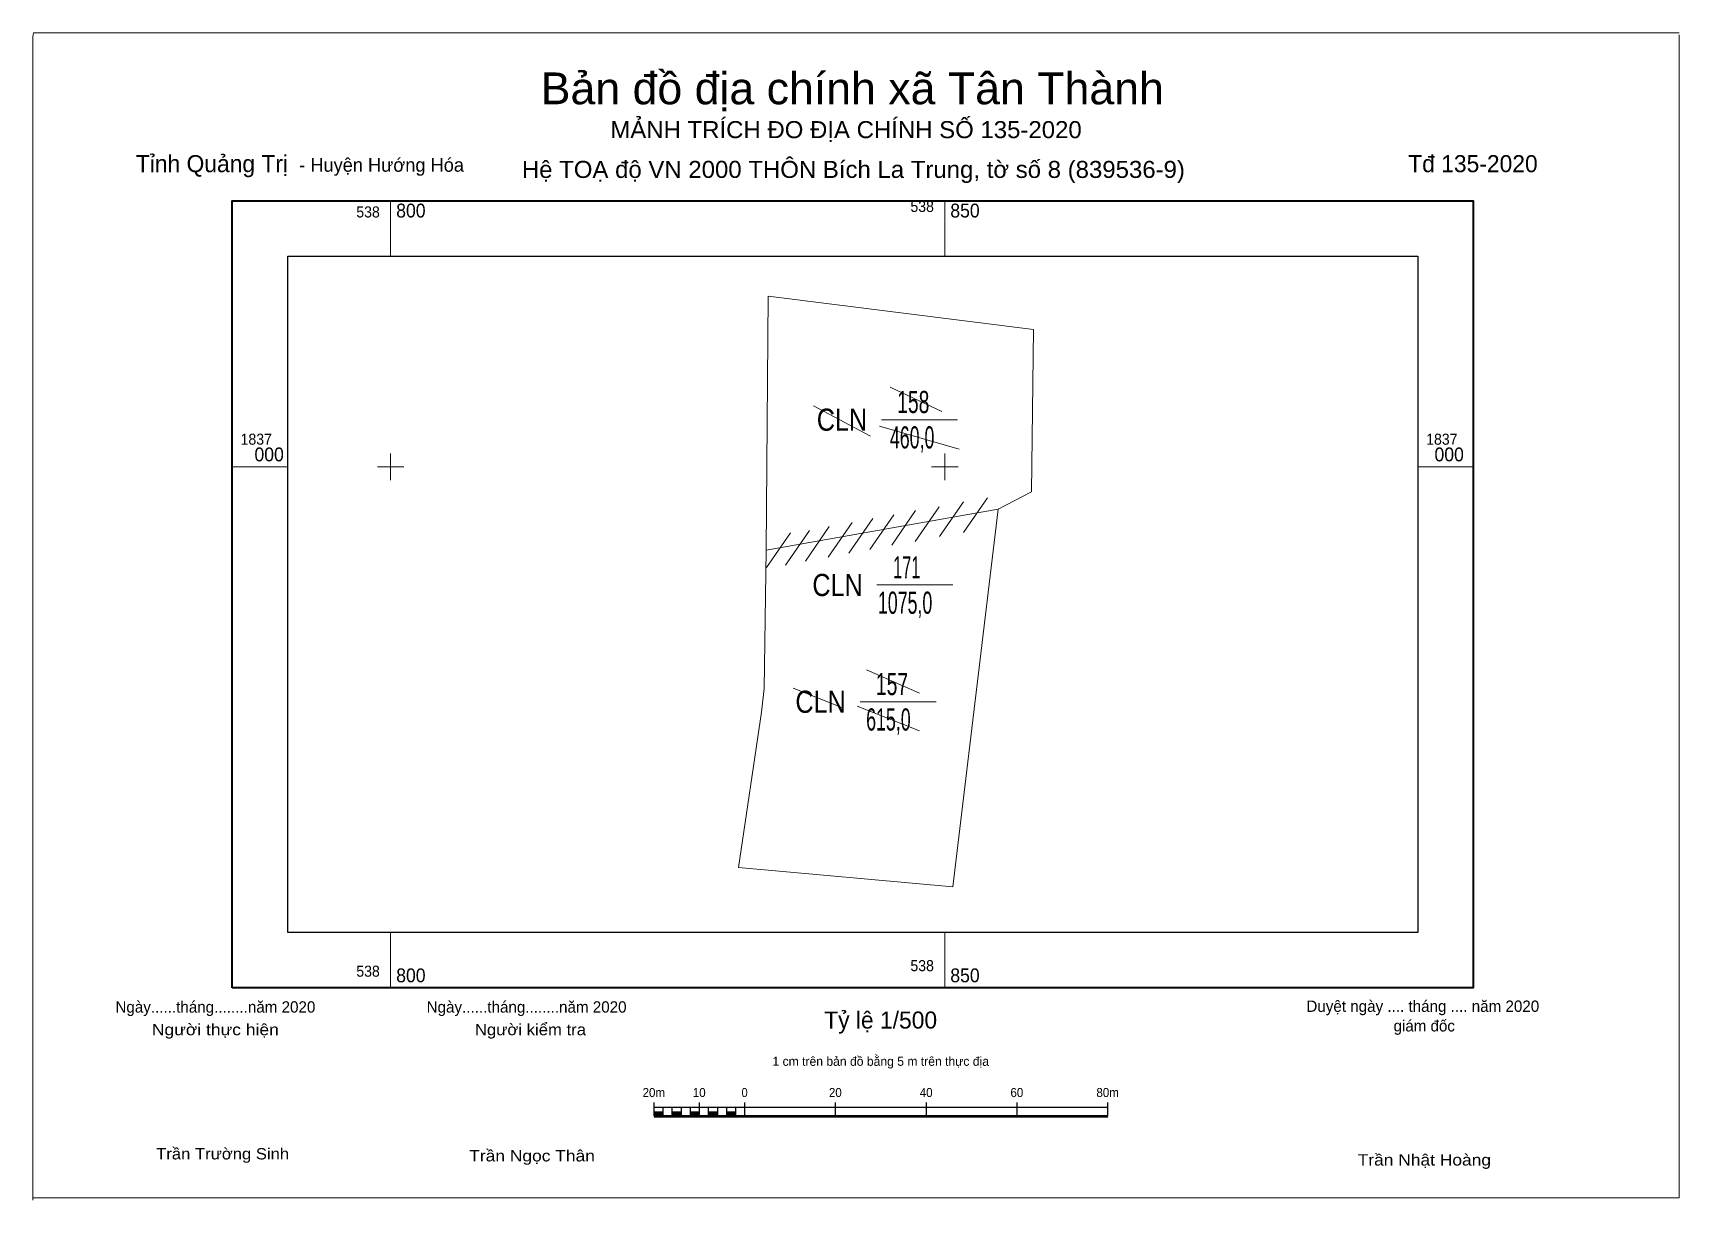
# Model space of a CAD drawing. Header units: metres. Extents: x 538659 to 538916, y 1836934 to 1837612.
# Drawn here: x 538659.2 to 538807.7, y 1837506.8 to 1837612.1 of the extents above.
import ezdxf
from ezdxf.enums import TextEntityAlignment as Align

# ---------------------------------------------------------------- set-up
doc = ezdxf.new("R2010")
doc.units = ezdxf.units.M
doc.header["$LTSCALE"] = 0.5
for name, color, linetype, lineweight in [('1', 7, 'Continuous', 13), ('10', 7, 'Continuous', 13), ('11', 7, 'Continuous', 13), ('2', 7, 'Continuous', 25), ('23', 7, 'Continuous', 13), ('63', 7, 'Continuous', 13)]:
    doc.layers.add(name, color=color, linetype=linetype, lineweight=lineweight)

msp = doc.modelspace()

# ---------------------------------------------------------------- hatches: boundary and pattern name
at = {"layer": '2'}
for points in [[(538715.22, 1837514.33), (538716.04, 1837514.33), (538716.04, 1837514.74), (538715.22, 1837514.74)], [(538716.86, 1837514.33), (538717.68, 1837514.33), (538717.68, 1837514.74), (538716.86, 1837514.74)], [(538718.5, 1837514.33), (538719.32, 1837514.33), (538719.32, 1837514.74), (538718.5, 1837514.74)], [(538720.14, 1837514.33), (538720.96, 1837514.33), (538720.96, 1837514.74), (538720.14, 1837514.74)], [(538721.78, 1837514.33), (538722.59, 1837514.33), (538722.59, 1837514.74), (538721.78, 1837514.74)]]:
    msp.add_hatch(color=256, dxfattribs=at).paths.add_polyline_path(points)

# ---------------------------------------------------------------- linework, layer by layer
at = {"layer": '1'}
for p, q in [((538736.53, 1837580.14), (538741.18, 1837577.93)), ((538729.59, 1837578.45), (538734.76, 1837575.71)), ((538735.55, 1837576.62), (538742.75, 1837574.53)), ((538735.73, 1837577.2), (538742.59, 1837577.2)), ((538725.32, 1837565.41), (538746.27, 1837569.12)), ((538740.95, 1837569.33), (538738.79, 1837566.2)), ((538743.14, 1837569.78), (538740.98, 1837566.65)), ((538745.3, 1837570.14), (538743.14, 1837567.01)), ((538731.03, 1837567.56), (538728.87, 1837564.43)), ((538733.09, 1837567.92), (538730.93, 1837564.79)), ((538734.96, 1837568.28), (538732.8, 1837565.15)), ((538736.86, 1837568.61), (538734.7, 1837565.48)), ((538738.82, 1837569), (538736.66, 1837565.87)), ((538727.53, 1837566.98), (538725.37, 1837563.85)), ((538729.23, 1837567.21), (538727.07, 1837564.08)), ((538735.33, 1837562.28), (538742.19, 1837562.28)), ((538734.4, 1837554.61), (538739.17, 1837552.52)), ((538727.78, 1837552.98), (538732.17, 1837551.22)), ((538733.54, 1837551.35), (538739.17, 1837549.13)), ((538733.81, 1837551.74), (538740.66, 1837551.74))]:
    msp.add_line(p, q, dxfattribs=at)
at = {"layer": '10'}
msp.add_lwpolyline([(538722.83, 1837536.79), (538742.18, 1837535.03), (538746.27, 1837569.12), (538749.29, 1837570.7), (538749.45, 1837585.35), (538725.52, 1837588.34)], dxfattribs=at)
at = {"layer": '11'}
msp.add_line((538659.21, 1837612.11), (538807.71, 1837612.11), dxfattribs=at)
for points in [[(538659.17, 1837506.76), (538659.17, 1837611.76), (538659.21, 1837612.11)], [(538807.71, 1837611.95), (538807.71, 1837506.95), (538659.21, 1837506.95)]]:
    msp.add_lwpolyline(points, dxfattribs=at)
at = {"layer": '2'}
for p, q in [((538715.22, 1837514.33), (538715.22, 1837515.56)), ((538719.32, 1837514.33), (538719.32, 1837515.56)), ((538723.41, 1837514.33), (538723.41, 1837515.56)), ((538731.6, 1837514.33), (538731.6, 1837515.56)), ((538739.79, 1837514.33), (538739.79, 1837515.56)), ((538747.98, 1837514.33), (538747.98, 1837515.56)), ((538756.17, 1837514.33), (538756.17, 1837515.56)), ((538715.22, 1837515.15), (538756.17, 1837515.15)), ((538716.04, 1837514.33), (538716.04, 1837515.15)), ((538716.86, 1837514.33), (538716.86, 1837515.15)), ((538717.68, 1837514.33), (538717.68, 1837515.15)), ((538718.5, 1837514.33), (538718.5, 1837515.15)), ((538720.14, 1837514.33), (538720.14, 1837515.15)), ((538720.96, 1837514.33), (538720.96, 1837515.15)), ((538721.78, 1837514.33), (538721.78, 1837515.15)), ((538722.59, 1837514.33), (538722.59, 1837515.15))]:
    msp.add_line(p, q, dxfattribs=at)
at = {"layer": '2', "lineweight": 53}
msp.add_line((538715.22, 1837514.33), (538756.17, 1837514.33), dxfattribs=at)
at = {"layer": '2', "lineweight": 13}
for points in [[(538715.22, 1837514.33), (538716.04, 1837514.33), (538716.04, 1837514.74), (538715.22, 1837514.74)], [(538716.86, 1837514.33), (538717.68, 1837514.33), (538717.68, 1837514.74), (538716.86, 1837514.74)], [(538718.5, 1837514.33), (538719.32, 1837514.33), (538719.32, 1837514.74), (538718.5, 1837514.74)], [(538720.14, 1837514.33), (538720.96, 1837514.33), (538720.96, 1837514.74), (538720.14, 1837514.74)], [(538721.78, 1837514.33), (538722.59, 1837514.33), (538722.59, 1837514.74), (538721.78, 1837514.74)]]:
    msp.add_lwpolyline(points, close=True, dxfattribs=at)
at = {"layer": '23'}
msp.add_lwpolyline([(538722.83, 1837536.79), (538724.92, 1837550.81), (538725.16, 1837552.95), (538725.32, 1837565.41), (538725.52, 1837588.34)], dxfattribs=at)
at = {"layer": '63'}
for p, q in [((538691.45, 1837591.95), (538691.45, 1837596.95)), ((538741.45, 1837591.95), (538741.45, 1837596.95)), ((538691.45, 1837571.74), (538691.45, 1837574.14)), ((538741.45, 1837571.74), (538741.45, 1837574.14)), ((538677.16, 1837572.94), (538682.16, 1837572.94)), ((538690.25, 1837572.94), (538692.65, 1837572.94)), ((538740.25, 1837572.94), (538742.65, 1837572.94)), ((538784.14, 1837572.94), (538789.14, 1837572.94)), ((538691.45, 1837525.92), (538691.45, 1837530.92)), ((538741.45, 1837525.92), (538741.45, 1837530.92))]:
    msp.add_line(p, q, dxfattribs=at)
at = {"layer": '63', "lineweight": 40}
msp.add_lwpolyline([(538677.16, 1837525.92), (538677.16, 1837596.95), (538789.14, 1837596.95), (538789.14, 1837525.92)], close=True, dxfattribs=at)
at = {"layer": '63', "lineweight": 25}
msp.add_lwpolyline([(538682.16, 1837530.92), (538682.16, 1837591.95), (538784.14, 1837591.95), (538784.14, 1837530.92)], close=True, dxfattribs=at)
msp.add_lwpolyline([(538682.16, 1837530.92), (538682.16, 1837591.95), (538784.14, 1837591.95), (538784.14, 1837530.92)], close=True, dxfattribs=at)
msp.add_lwpolyline([(538682.16, 1837530.92), (538682.16, 1837591.95), (538784.14, 1837591.95), (538784.14, 1837530.92)], close=True, dxfattribs=at)

# ---------------------------------------------------------------- texts
at = {"layer": '1'}
for s, width, p in [('158', 0.65, (538738.61, 1837577.8)), ('460,0', 0.6, (538738.505, 1837574.6)), ('171', 0.55, (538738.02, 1837562.88)), ('1075,0', 0.6, (538737.87, 1837559.68)), ('157', 0.65, (538736.69, 1837552.34)), ('615,0', 0.6, (538736.365, 1837549.14))]:
    msp.add_text(s, height=2, dxfattribs=dict(at, width=width)).set_placement(p, align=Align.CENTER)
at = {"layer": '1', "width": 0.85}
for p in [(538734.45, 1837576.2), (538734.05, 1837561.28), (538732.52, 1837550.74)]:
    msp.add_text('CLN', height=2, dxfattribs=at).set_placement(p, align=Align.RIGHT)
at = {"layer": '2'}
for s, height, width, p in [('Bản đồ địa chính xã Tân Thành', 2.87, 1.05, (538733.105, 1837605.67)), ('MẢNH TRÍCH ĐO ĐỊA CHÍNH SỐ 135-2020', 1.54, 1.05, (538732.54, 1837602.61)), ('Hệ TOẠ độ VN 2000 THÔN Bích La Trung, tờ số 8 (839536-9)', 1.54, 1.05, (538733.205, 1837599.02)), ('Người thực hiện', 1.024, 1.15, (538675.63, 1837521.64)), ('Người kiểm tra', 1.024, 1.1, (538704.065, 1837521.64)), ('20m', 0.8188, 0.95, (538715.195, 1837516.06)), ('10', 0.8188, 0.95, (538719.295, 1837516.06)), ('0', 0.8188, 0.9, (538723.39, 1837516.06)), ('20', 0.8188, 0.95, (538731.575, 1837516.06)), ('40', 0.8188, 0.95, (538739.775, 1837516.06)), ('60', 0.8188, 0.95, (538747.955, 1837516.06)), ('80m', 0.8188, 0.95, (538756.145, 1837516.06)), ('Trần Trường Sinh', 1.02, 1.1, (538676.29, 1837510.43)), ('Trần Ngọc Thân', 1.02, 1.15, (538704.21, 1837510.25)), ('Trần Nhật Hoàng', 1.02, 1.15, (538784.725, 1837509.88))]:
    msp.add_text(s, height=height, dxfattribs=dict(at, width=width)).set_placement(p, align=Align.CENTER)
for s, height, p in [('Tỉnh Quảng Trị ', 1.539, (538668.46, 1837599.54)), ('- Huyện Hướng Hóa', 1.228, (538683.2, 1837599.58))]:
    msp.add_text(s, height=height, dxfattribs=at).set_placement(p)
msp.add_text(' Tđ 135-2020', height=1.54, dxfattribs=at).set_placement((538794.95, 1837599.54), align=Align.RIGHT)
for s, height, p in [('Ngày......tháng........năm 2020', 1.024, (538675.635, 1837523.68)), ('Ngày......tháng........năm 2020', 1.024, (538703.715, 1837523.68)), ('Duyệt ngày .... tháng .... năm 2020', 1.024, (538784.585, 1837523.75)), ('Tỷ lệ 1/500', 1.54, (538735.665, 1837522.24)), ('giám đốc', 1.02, (538784.715, 1837521.98)), ('1 cm trên bản đồ bằng 5 m trên thực địa', 0.8188, (538735.67, 1837518.88))]:
    msp.add_text(s, height=height, dxfattribs=at).set_placement(p, align=Align.CENTER)
at = {"layer": '63', "width": 0.95}
for p in [(538690.47, 1837595.45), (538740.47, 1837595.95), (538690.47, 1837526.92), (538740.47, 1837527.42)]:
    msp.add_text('538', height=1, dxfattribs=at).set_placement(p, align=Align.RIGHT)
for s, height, p in [('800', 1.25, (538691.95, 1837595.45)), ('850', 1.25, (538741.95, 1837595.45)), ('1837', 1, (538677.91, 1837574.94)), ('1837', 1, (538677.91, 1837574.94)), ('1837', 1, (538784.89, 1837574.94)), ('1837', 1, (538784.89, 1837574.94)), ('000', 1.25, (538679.16, 1837573.44)), ('000', 1.25, (538785.64, 1837573.44)), ('800', 1.25, (538691.95, 1837526.42)), ('850', 1.25, (538741.95, 1837526.42))]:
    msp.add_text(s, height=height, dxfattribs=at).set_placement(p)

doc.saveas('drawing.dxf')
